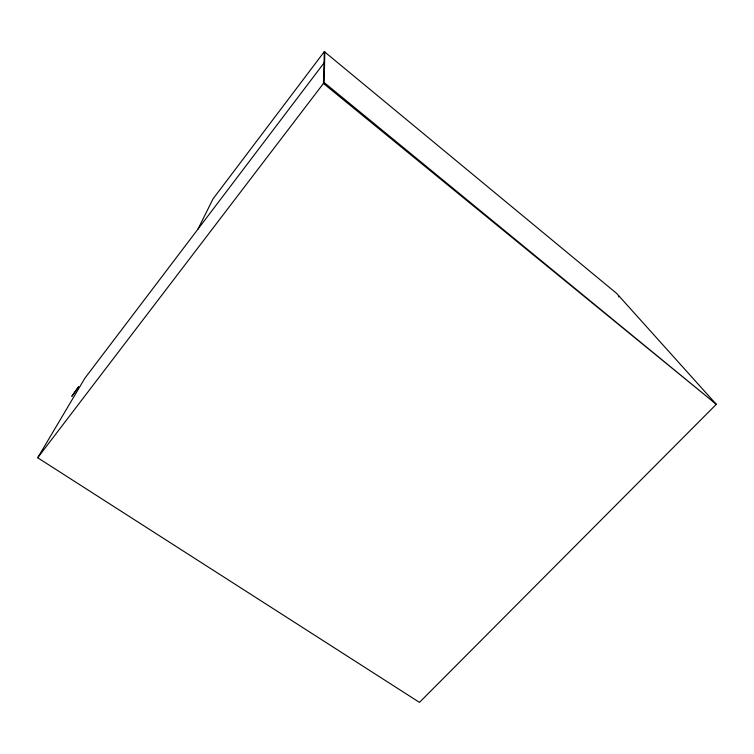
<?xml version="1.0" encoding="UTF-8"?>
<svg xmlns="http://www.w3.org/2000/svg" width="754" height="754" viewBox="0 0 754 754"><rect width="100%" height="100%" fill="white"/><g stroke="black" fill="none" stroke-linecap="round" stroke-linejoin="round"><path stroke-width="1.13" d="M197.982 229.103L213.005 198.924L324.333 51.63L616.697 293.457L716.3 404.323L419.469 702.37L37.7 457.753L324.145 82.535L324.823 51.743L324.314 52.422M324.333 51.63L323.438 83.458L716.3 404.323L324.145 82.535M37.7 457.753L84.834 378.272L324.597 62.186M618.742 296.887L619.27 296.322M78.548 386.859L71.922 396.18L78.548 386.859"/></g></svg>
